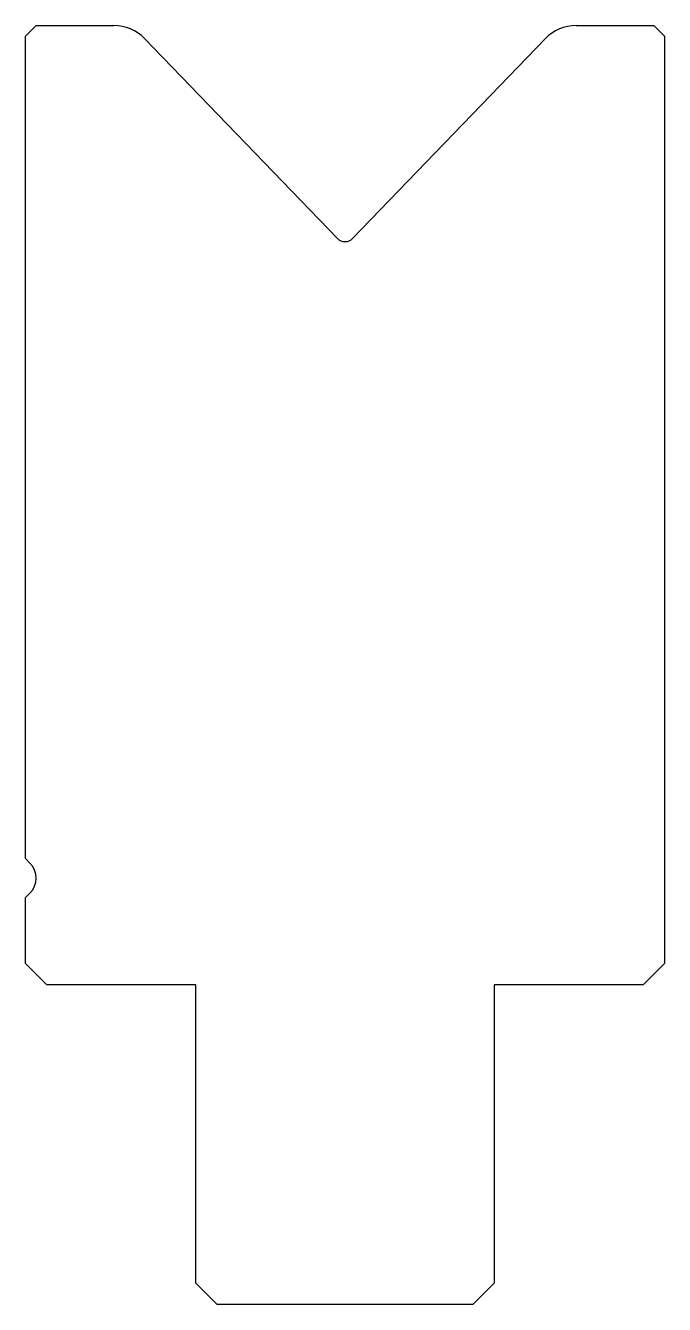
# Model space of a CAD drawing. Header units: metres. Extents: x -15 to 15, y 0 to 60.
import ezdxf

# ---------------------------------------------------------------- set-up
doc = ezdxf.new("R2010")
doc.units = ezdxf.units.M

msp = doc.modelspace()

# ---------------------------------------------------------------- linework, layer by layer
for p, q in [((-14.5, 60), (-15, 59.5)), ((-14.5, 60), (-10.84895, 60)), ((10.84895, 60), (14.5, 60)), ((15, 59.5), (14.5, 60)), ((-15, 20.914214), (-15, 59.5)), ((15, 59.5), (15, 16)), ((-9.41027, 59.389317), (-0.35967, 50.017146)), ((0.35967, 50.017146), (9.41027, 59.389317)), ((-15, 20.914214), (-14.792893, 20.707107)), ((-14.792893, 19.292893), (-15, 19.085786)), ((-15, 16), (-15, 19.085786)), ((-15, 16), (-14, 15)), ((14, 15), (15, 16)), ((-7, 15), (-14, 15)), ((-7, 1), (-7, 15)), ((7, 15), (7, 1)), ((14, 15), (7, 15)), ((-7, 1), (-6, 0)), ((6, 0), (7, 1)), ((6, 0), (-6, 0))]:
    msp.add_line(p, q)
for centre, radius, start, end in [((-10.84895, 58), 2, 44, 90), ((10.84895, 58), 2, 90, 136), ((0, 50.364475), 0.5, 224, 316), ((-15.5, 20), 1, 315, 45)]:
    msp.add_arc(centre, radius, start, end)

doc.saveas('drawing.dxf')
